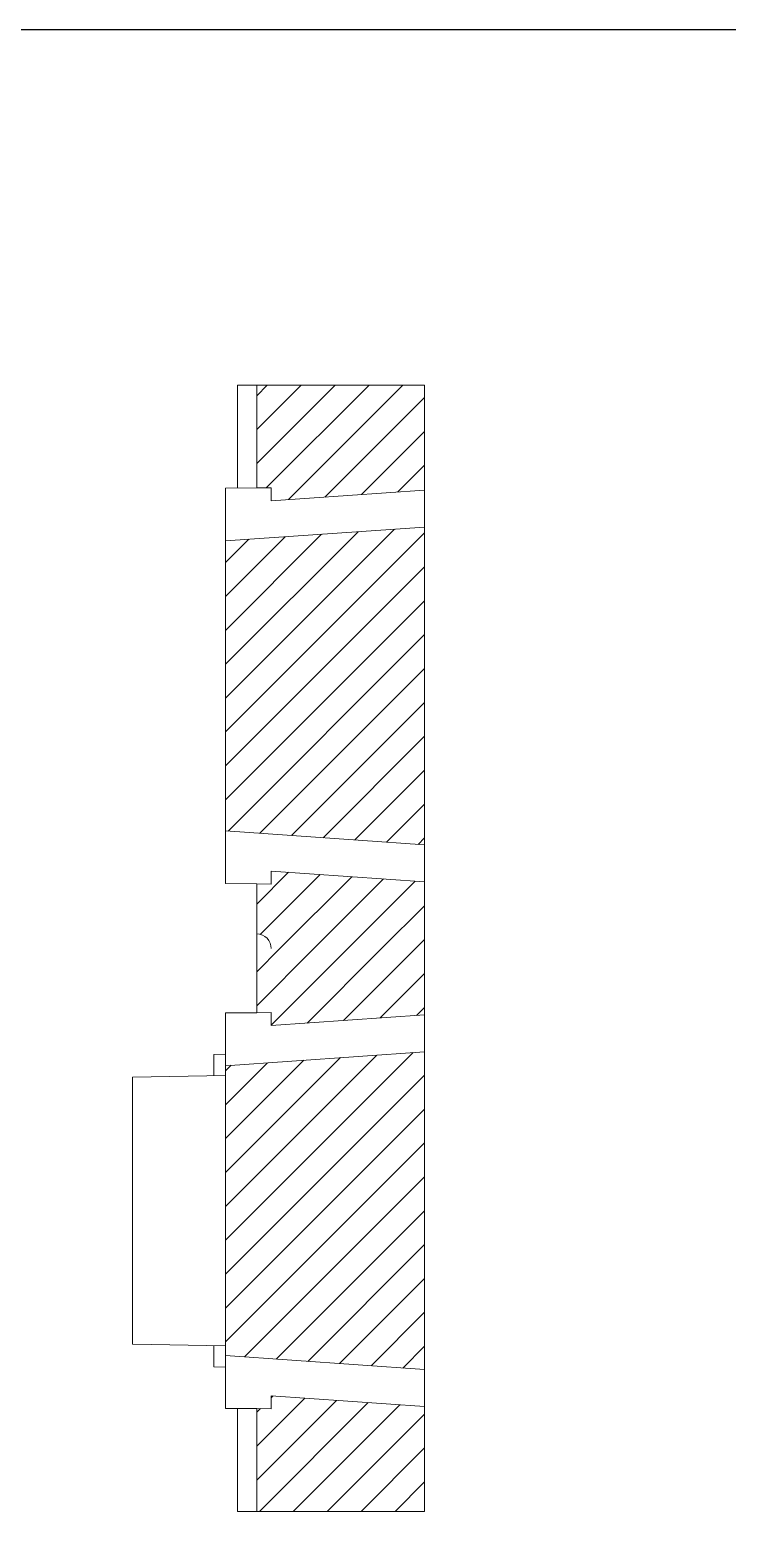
# Model space of a CAD drawing. Header units: millimetres. Extents: x -1114 to 3105, y -1284 to 1790.
# Drawn here: x 1257.2 to 1402.7, y -767.1 to -457.9 of the extents above; entities that cross this region are included whole.
import ezdxf

# ---------------------------------------------------------------- set-up
doc = ezdxf.new("R2010")
doc.units = ezdxf.units.MM
doc.layers.add('core', color=7, linetype='Continuous', lineweight=20)

# ---------------------------------------------------------------- blocks, each defined once
blk = doc.blocks.new('HATCH3')
at = {"color": 155, "linetype": 'Continuous'}
for p, q in [((458.69, 531.68), (460.89, 533.87)), ((458.69, 524.61), (467.96, 533.87)), ((458.69, 517.54), (475.03, 533.87)), ((460.68, 512.45), (482.1, 533.87)), ((465.3, 510), (489.17, 533.87)), ((472.9, 510.53), (493.69, 531.32)), ((480.51, 511.07), (493.69, 524.25)), ((488.11, 511.6), (493.69, 517.18)), ((452.16, 468.58), (487.43, 503.84)), ((452.16, 475.65), (479.82, 503.31)), ((452.16, 461.51), (493.69, 503.04)), ((452.16, 482.72), (472.22, 502.78)), ((452.16, 489.79), (464.62, 502.25)), ((452.16, 496.86), (457.02, 501.72)), ((452.16, 454.44), (493.69, 495.97)), ((452.16, 447.37), (493.69, 488.9)), ((452.7, 440.83), (493.69, 481.83)), ((459.31, 440.37), (493.69, 474.76)), ((465.92, 439.91), (493.69, 467.68)), ((472.52, 439.44), (493.69, 460.61)), ((479.13, 438.98), (493.69, 453.54)), ((485.74, 438.52), (493.69, 446.47)), ((492.35, 438.06), (493.69, 439.4)), ((458.69, 425.61), (465.32, 432.24)), ((459.43, 419.28), (471.93, 431.78)), ((463.52, 416.3), (478.54, 431.32)), ((470.59, 416.3), (485.15, 430.86)), ((477.66, 416.3), (491.76, 430.39)), ((484.73, 416.3), (493.69, 425.26)), ((491.8, 416.3), (493.69, 418.19)), ((458.69, 411.47), (463.52, 416.3)), ((458.69, 404.4), (470.59, 416.3)), ((461.69, 400.33), (477.66, 416.3)), ((469.21, 400.78), (484.73, 416.3)), ((476.81, 401.31), (491.8, 416.3)), ((484.42, 401.84), (493.69, 411.12)), ((492.02, 402.37), (493.69, 404.05)), ((452.16, 355.44), (491.34, 394.62)), ((452.16, 362.51), (483.73, 394.09)), ((452.16, 369.58), (476.13, 393.55)), ((452.16, 376.65), (468.53, 393.02)), ((452.16, 383.73), (460.93, 392.49)), ((452.16, 390.8), (453.32, 391.96)), ((452.16, 348.37), (493.69, 389.9)), ((452.16, 341.3), (493.69, 382.83)), ((452.16, 334.23), (493.69, 375.76)), ((456.1, 331.09), (493.69, 368.69)), ((462.71, 330.63), (493.69, 361.62)), ((469.31, 330.17), (493.69, 354.55)), ((475.92, 329.71), (493.69, 347.48)), ((482.53, 329.24), (493.69, 340.41)), ((489.14, 328.78), (493.69, 333.33)), ((458.69, 312.48), (468.72, 322.5)), ((458.69, 305.41), (475.33, 322.04)), ((459.23, 298.87), (481.94, 321.58)), ((461.69, 322.55), (462.11, 322.97)), ((458.69, 319.55), (459.45, 320.31)), ((466.3, 298.87), (488.55, 321.12)), ((473.37, 298.87), (493.69, 319.19)), ((480.45, 298.87), (493.69, 312.12)), ((487.52, 298.87), (493.69, 305.05))]:
    blk.add_line(p, q, dxfattribs=at)

msp = doc.modelspace()

# ---------------------------------------------------------------- linework, layer by layer
at = {"color": 1}
msp.add_line((101.03, -457.878), (1906.519, -457.878), dxfattribs=at)
at = {"layer": 'core', "color": 155, "linetype": 'Continuous', "lineweight": 9}
for p, q in [((1300.568, -532.082), (1300.568, -553.556)), ((1304.588, -532.082), (1300.568, -532.082)), ((1304.588, -553.521), (1304.588, -532.082)), ((1339.588, -532.082), (1304.588, -532.082)), ((1339.588, -553.967), (1339.588, -532.082)), ((1339.588, -627.991), (1339.588, -561.673)), ((1298.056, -564.577), (1298.056, -625.087)), ((1304.588, -646.582), (1304.588, -636.143)), ((1339.588, -649.656), (1339.588, -635.697)), ((1304.588, -646.582), (1304.588, -649.656)), ((1304.588, -663.021), (1304.588, -649.656)), ((1339.588, -663.467), (1339.588, -649.656)), ((1295.644, -671.773), (1298.056, -671.689)), ((1295.644, -676.157), (1295.644, -671.773)), ((1339.588, -737.491), (1339.588, -671.173)), ((1278.661, -676.453), (1298.056, -676.114)), ((1278.661, -676.453), (1278.661, -732.21)), ((1298.056, -674.077), (1298.056, -734.587)), ((1278.661, -677.678), (1278.66, -677.678)), ((1278.661, -730.984), (1278.66, -730.984)), ((1278.661, -732.21), (1298.056, -732.549)), ((1295.644, -732.507), (1295.644, -736.89)), ((1295.644, -736.89), (1298.056, -736.974)), ((1339.588, -745.197), (1339.588, -737.491)), ((1300.568, -767.082), (1300.568, -745.608)), ((1304.588, -767.082), (1304.588, -745.643)), ((1339.588, -767.082), (1339.588, -745.197)), ((1300.568, -767.082), (1304.588, -767.082)), ((1304.588, -767.082), (1339.588, -767.082))]:
    msp.add_line(p, q, dxfattribs=at)
at = {"layer": 'core', "color": 6, "linetype": 'Continuous', "lineweight": 9}
for p, q in [((1304.588, -553.521), (1298.056, -553.578)), ((1298.056, -564.577), (1298.056, -553.578)), ((1304.588, -553.521), (1307.588, -553.494)), ((1307.588, -553.494), (1307.588, -556.204)), ((1339.588, -553.967), (1307.588, -556.204)), ((1339.588, -561.673), (1339.588, -553.967)), ((1298.056, -564.577), (1339.588, -561.673)), ((1339.588, -627.991), (1298.056, -625.087)), ((1298.056, -625.087), (1298.056, -636.086)), ((1339.588, -627.991), (1339.588, -635.697)), ((1307.588, -633.459), (1339.588, -635.697)), ((1307.588, -633.459), (1307.588, -636.169)), ((1304.588, -636.143), (1298.056, -636.086)), ((1307.588, -636.169), (1304.588, -636.143))]:
    msp.add_line(p, q, dxfattribs=at)
at = {"layer": 'core', "color": 1, "linetype": 'Continuous', "lineweight": 9}
for p, q in [((1304.588, -663.021), (1298.056, -663.078)), ((1298.056, -663.078), (1298.056, -674.077)), ((1304.588, -663.021), (1307.588, -662.994)), ((1307.588, -662.994), (1307.588, -665.704)), ((1339.588, -663.467), (1307.588, -665.704)), ((1339.588, -663.467), (1339.588, -671.173)), ((1298.056, -674.077), (1339.588, -671.173)), ((1339.588, -737.491), (1298.056, -734.587)), ((1298.056, -745.586), (1298.056, -734.587)), ((1307.588, -742.959), (1307.588, -745.669)), ((1307.588, -742.959), (1339.588, -745.197)), ((1304.588, -745.643), (1298.056, -745.586)), ((1307.588, -745.669), (1304.588, -745.643))]:
    msp.add_line(p, q, dxfattribs=at)
at = {"layer": 'core', "color": 155, "linetype": 'Continuous', "lineweight": 9, "extrusion": (0, 0, -1)}
msp.add_arc((-1304.588, -649.582), 3, 90, 181.42663, dxfattribs=at)

# ---------------------------------------------------------------- block references
at = {"layer": 'core', "color": 155, "linetype": 'Continuous', "lineweight": 9}
msp.add_blockref('HATCH3', (845.895, -1065.955), dxfattribs=at)

doc.saveas('drawing.dxf')
